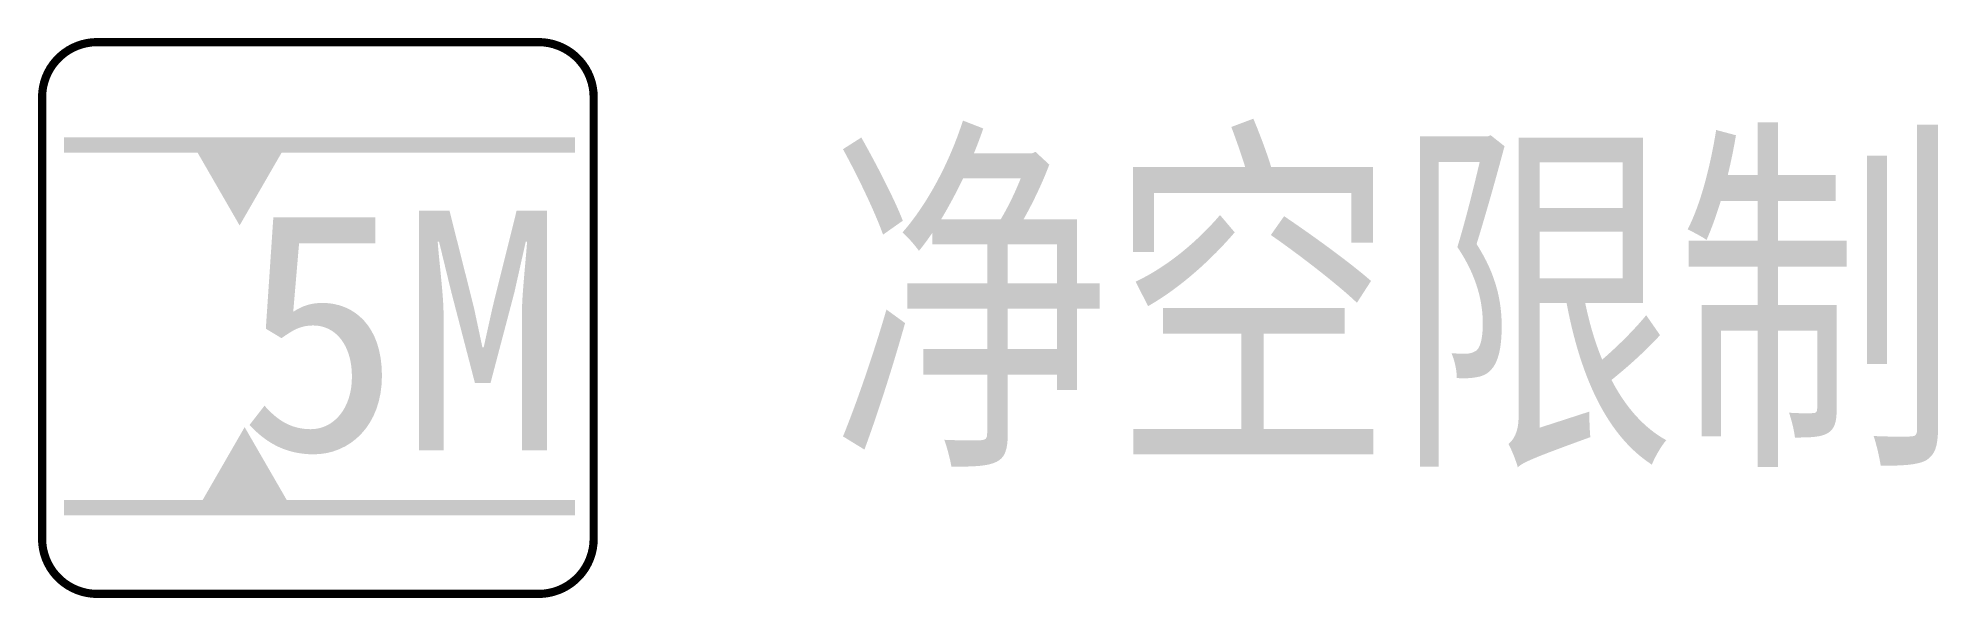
# Model space of a CAD drawing. Header units: millimetres. Extents: x -0.1 to 24.1, y -0.8 to 6.3.
import ezdxf

# ---------------------------------------------------------------- set-up
doc = ezdxf.new("R2010")
doc.units = ezdxf.units.MM
doc.layers.add('设施图块', color=7, linetype='Continuous')
doc.styles.add('HT', font='SIMHEI.TTF')
doc.styles.add('设施块标注', font='SIMFANG.TTF', dxfattribs={"width": 0.75})

msp = doc.modelspace()

# ---------------------------------------------------------------- hatches: boundary and pattern name
at = {"layer": '设施图块'}
h = msp.add_hatch(color=5, dxfattribs=at)
h.paths.add_polyline_path([(3.04, 4.898), (6.76, 4.898), (6.76, 5.092), (0.28, 5.092), (0.28, 4.898), (1.972, 4.898), (2.506, 3.973)])
h.paths.add_polyline_path([(6.76, 0.297), (6.76, 0.491), (3.104, 0.491), (2.57, 1.415), (2.037, 0.491), (0.28, 0.491), (0.28, 0.297)])

# ---------------------------------------------------------------- linework, layer by layer
at = {"layer": '设施图块', "color": 5, "const_width": 0.104}
msp.add_lwpolyline([(0, 5.598, -0.41422), (0.7, 6.298), (6.298, 6.298, -0.414214), (6.998, 5.598), (6.998, 0, -0.414214), (6.298, -0.7), (0.7, -0.7, -0.414214), (0, 0), (0, 5.598)], format="xyb", dxfattribs=at)

# ---------------------------------------------------------------- texts
at = {"layer": '设施图块', "color": 5, "style": 'HT'}
msp.add_text('5M', height=3.0413, dxfattribs=at).set_placement((2.491, 1.12))
at = {"layer": '设施图块', "style": '设施块标注', "width": 0.75}
msp.add_attdef('净空限制', (9.989, 1.288), '净空限制', height=3.5, dxfattribs=at)

doc.saveas('drawing.dxf')
